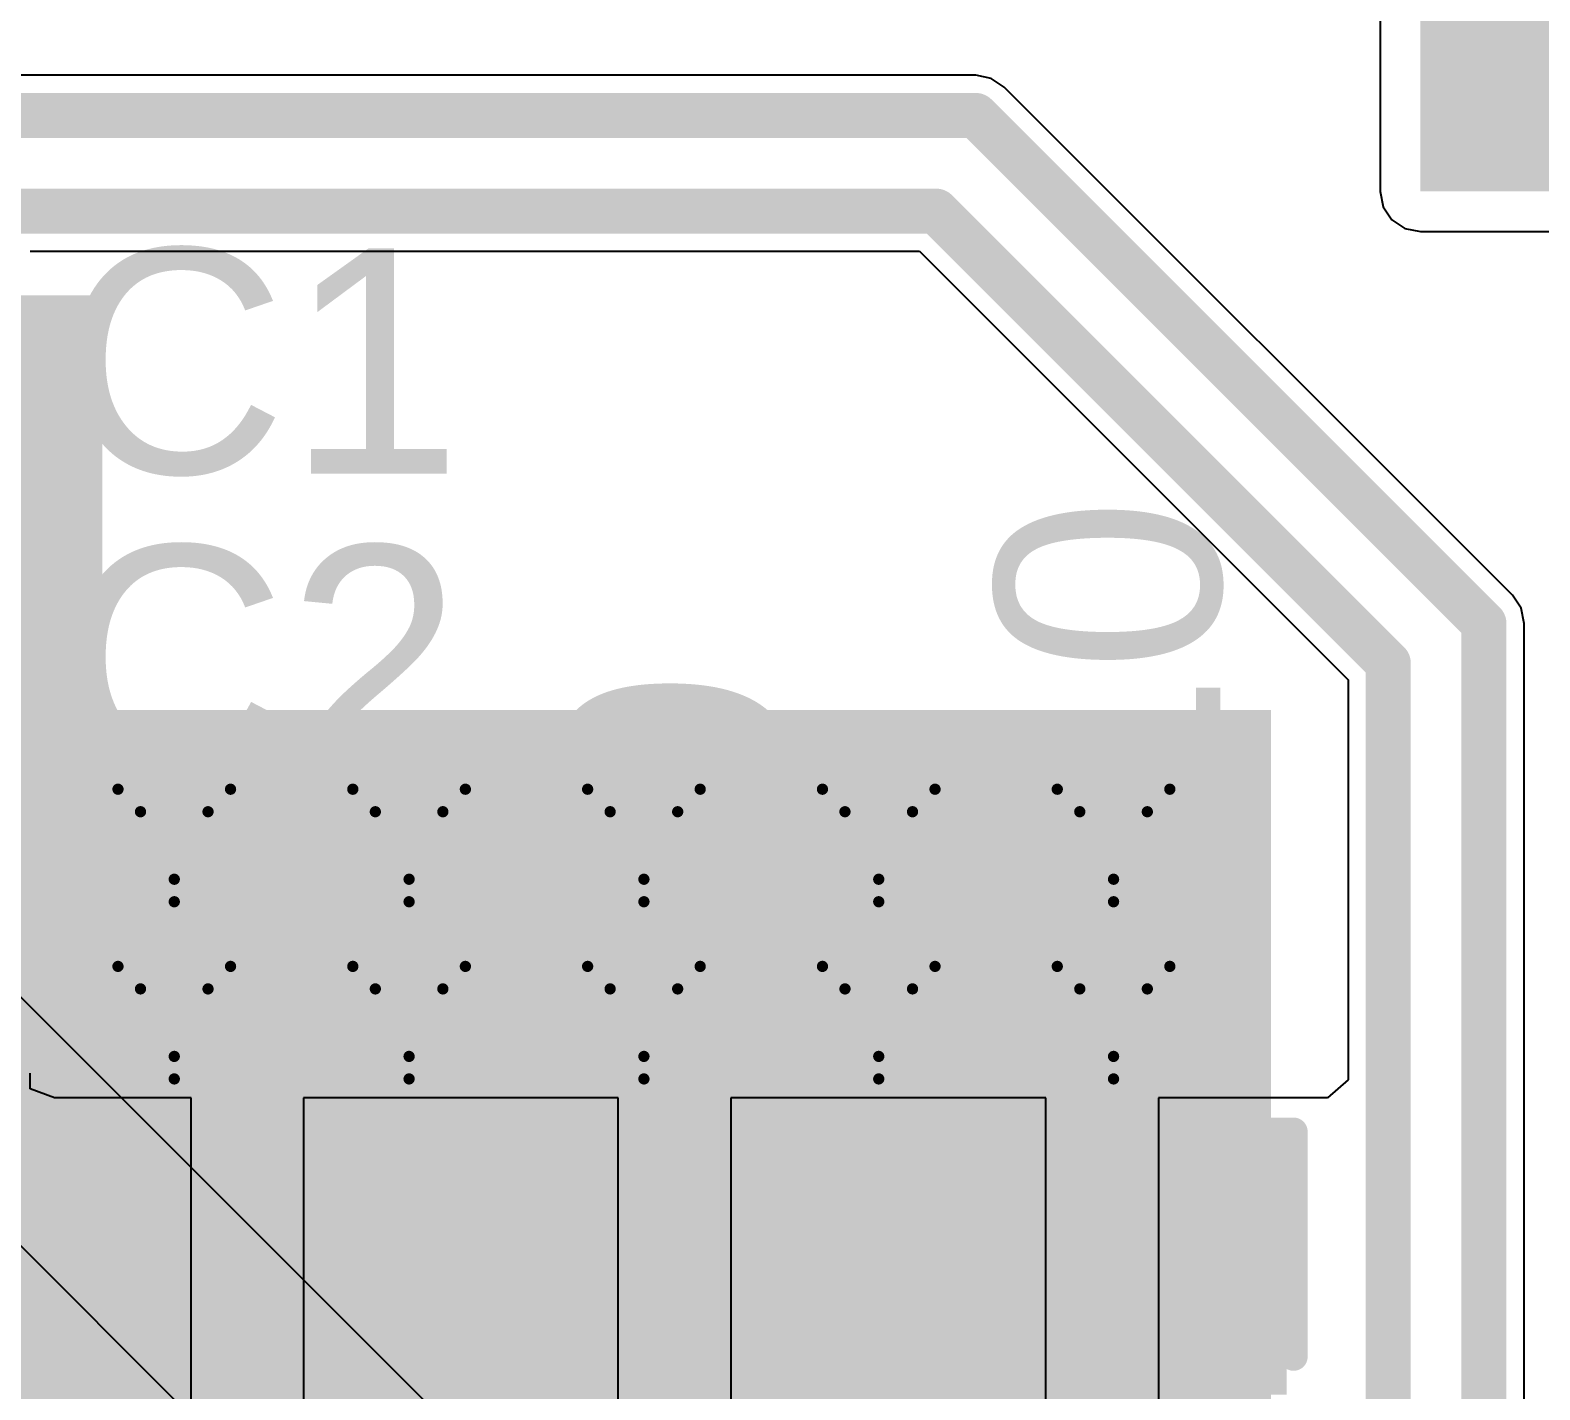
# Model space of a CAD drawing. Header units: millimetres. Extents: x -6 to 194, y -120 to 229.
# Drawn here: x 32.56 to 39.38, y 23.55 to 29.68 of the extents above; entities that cross this region are included whole.
import ezdxf

# ---------------------------------------------------------------- set-up
doc = ezdxf.new("R2010")
doc.units = ezdxf.units.MM
for name, color, linetype in [('BottomLayer', 5, 'Continuous'), ('BottomSolder', 6, 'Continuous'), ('DrillDrawing', 1, 'Continuous'), ('TopLayer', 1, 'Continuous'), ('TopOverlay', 2, 'Continuous'), ('TopPaste', 8, 'Continuous'), ('TopSolder', 216, 'Continuous'), ('ViaHoleLayer', 16, 'Continuous')]:
    doc.layers.add(name, color=color, linetype=linetype)
doc.styles.add('Arial', font='', dxfattribs={"height": 0.2})
doc.styles.get('Arial').set_extended_font_data('Arial')

# ---------------------------------------------------------------- blocks, each defined once
blk = doc.blocks.new('C___0805_66')
at = {"layer": 'TopLayer'}
for points in [[(-1.524, 0.762), (-0.508, 0.762), (-0.508, -0.762), (-1.524, -0.762)], [(0.508, 0.762), (1.524, 0.762), (1.524, -0.762), (0.508, -0.762)]]:
    blk.add_hatch(color=1, dxfattribs=at).paths.add_polyline_path(points)
at = {"layer": 'TopPaste'}
for points in [[(-1.524, 0.762), (-0.508, 0.762), (-0.508, -0.762), (-1.524, -0.762)], [(0.508, 0.762), (1.524, 0.762), (1.524, -0.762), (0.508, -0.762)]]:
    blk.add_hatch(color=8, dxfattribs=at).paths.add_polyline_path(points)
at = {"layer": 'TopSolder'}
for points in [[(-1.594, 0.832), (-0.438, 0.832), (-0.438, -0.832), (-1.594, -0.832)], [(0.438, 0.832), (1.594, 0.832), (1.594, -0.832), (0.438, -0.832)]]:
    blk.add_hatch(color=216, dxfattribs=at).paths.add_polyline_path(points)
at = {"layer": 'TopOverlay', "const_width": 0.127}
for points in [[(-1.6256, -0.8636), (-1.6256, 0.8636)], [(-0.6096, 0.8636), (-1.6256, 0.8636)], [(1.6256, 0.8636), (0.6096, 0.8636)], [(1.6256, -0.8636), (1.6256, 0.8636)], [(-0.6096, -0.8636), (-1.6256, -0.8636)], [(1.6256, -0.8636), (0.6096, -0.8636)]]:
    blk.add_lwpolyline(points, dxfattribs=at)
at = {"layer": 'TopOverlay', "const_width": 0.0635}
for points in [[(-1.6574, 0.8636, 1), (-1.5938, 0.8636, 1)], [(-1.6574, 0.8636, 1), (-1.5938, 0.8636, 1)], [(-0.6413, 0.8636, 1), (-0.5778, 0.8636, 1)], [(0.5778, 0.8636, 1), (0.6413, 0.8636, 1)], [(1.5938, 0.8636, 1), (1.6574, 0.8636, 1)], [(1.5938, 0.8636, 1), (1.6574, 0.8636, 1)], [(-1.6574, -0.8636, 1), (-1.5938, -0.8636, 1)], [(-1.6574, -0.8636, 1), (-1.5938, -0.8636, 1)], [(-0.6413, -0.8636, 1), (-0.5778, -0.8636, 1)], [(0.5778, -0.8636, 1), (0.6413, -0.8636, 1)], [(1.5938, -0.8636, 1), (1.6574, -0.8636, 1)], [(1.5938, -0.8636, 1), (1.6574, -0.8636, 1)]]:
    blk.add_lwpolyline(points, format="xyb", close=True, dxfattribs=at)
blk = doc.blocks.new('C___0805_67')
at = {"layer": 'TopLayer'}
for points in [[(-1.524, 0.762), (-0.508, 0.762), (-0.508, -0.762), (-1.524, -0.762)], [(0.508, 0.762), (1.524, 0.762), (1.524, -0.762), (0.508, -0.762)]]:
    blk.add_hatch(color=1, dxfattribs=at).paths.add_polyline_path(points)
at = {"layer": 'TopPaste'}
for points in [[(-1.524, 0.762), (-0.508, 0.762), (-0.508, -0.762), (-1.524, -0.762)], [(0.508, 0.762), (1.524, 0.762), (1.524, -0.762), (0.508, -0.762)]]:
    blk.add_hatch(color=8, dxfattribs=at).paths.add_polyline_path(points)
at = {"layer": 'TopSolder'}
for points in [[(-1.594, 0.832), (-0.438, 0.832), (-0.438, -0.832), (-1.594, -0.832)], [(0.438, 0.832), (1.594, 0.832), (1.594, -0.832), (0.438, -0.832)]]:
    blk.add_hatch(color=216, dxfattribs=at).paths.add_polyline_path(points)
at = {"layer": 'TopOverlay', "const_width": 0.127}
for points in [[(-1.6256, -0.8636), (-1.6256, 0.8636)], [(-0.6096, 0.8636), (-1.6256, 0.8636)], [(1.6256, 0.8636), (0.6096, 0.8636)], [(1.6256, -0.8636), (1.6256, 0.8636)], [(-0.6096, -0.8636), (-1.6256, -0.8636)], [(1.6256, -0.8636), (0.6096, -0.8636)]]:
    blk.add_lwpolyline(points, dxfattribs=at)
at = {"layer": 'TopOverlay', "const_width": 0.0635}
for points in [[(-1.6574, 0.8636, 1), (-1.5938, 0.8636, 1)], [(-1.6574, 0.8636, 1), (-1.5938, 0.8636, 1)], [(-0.6413, 0.8636, 1), (-0.5778, 0.8636, 1)], [(0.5778, 0.8636, 1), (0.6413, 0.8636, 1)], [(1.5938, 0.8636, 1), (1.6574, 0.8636, 1)], [(1.5938, 0.8636, 1), (1.6574, 0.8636, 1)], [(-1.6574, -0.8636, 1), (-1.5938, -0.8636, 1)], [(-1.6574, -0.8636, 1), (-1.5938, -0.8636, 1)], [(-0.6413, -0.8636, 1), (-0.5778, -0.8636, 1)], [(0.5778, -0.8636, 1), (0.6413, -0.8636, 1)], [(1.5938, -0.8636, 1), (1.6574, -0.8636, 1)], [(1.5938, -0.8636, 1), (1.6574, -0.8636, 1)]]:
    blk.add_lwpolyline(points, format="xyb", close=True, dxfattribs=at)
blk = doc.blocks.new('C___0805_68')
at = {"layer": 'TopLayer'}
for points in [[(-1.524, 0.762), (-0.508, 0.762), (-0.508, -0.762), (-1.524, -0.762)], [(0.508, 0.762), (1.524, 0.762), (1.524, -0.762), (0.508, -0.762)]]:
    blk.add_hatch(color=1, dxfattribs=at).paths.add_polyline_path(points)
at = {"layer": 'TopPaste'}
for points in [[(-1.524, 0.762), (-0.508, 0.762), (-0.508, -0.762), (-1.524, -0.762)], [(0.508, 0.762), (1.524, 0.762), (1.524, -0.762), (0.508, -0.762)]]:
    blk.add_hatch(color=8, dxfattribs=at).paths.add_polyline_path(points)
at = {"layer": 'TopSolder'}
for points in [[(-1.594, 0.832), (-0.438, 0.832), (-0.438, -0.832), (-1.594, -0.832)], [(0.438, 0.832), (1.594, 0.832), (1.594, -0.832), (0.438, -0.832)]]:
    blk.add_hatch(color=216, dxfattribs=at).paths.add_polyline_path(points)
at = {"layer": 'TopOverlay', "const_width": 0.127}
for points in [[(-1.6256, -0.8636), (-1.6256, 0.8636)], [(-0.6096, 0.8636), (-1.6256, 0.8636)], [(1.6256, 0.8636), (0.6096, 0.8636)], [(1.6256, -0.8636), (1.6256, 0.8636)], [(-0.6096, -0.8636), (-1.6256, -0.8636)], [(1.6256, -0.8636), (0.6096, -0.8636)]]:
    blk.add_lwpolyline(points, dxfattribs=at)
at = {"layer": 'TopOverlay', "const_width": 0.0635}
for points in [[(-1.6574, 0.8636, 1), (-1.5938, 0.8636, 1)], [(-1.6574, 0.8636, 1), (-1.5938, 0.8636, 1)], [(-0.6413, 0.8636, 1), (-0.5778, 0.8636, 1)], [(0.5778, 0.8636, 1), (0.6413, 0.8636, 1)], [(1.5938, 0.8636, 1), (1.6574, 0.8636, 1)], [(1.5938, 0.8636, 1), (1.6574, 0.8636, 1)], [(-1.6574, -0.8636, 1), (-1.5938, -0.8636, 1)], [(-1.6574, -0.8636, 1), (-1.5938, -0.8636, 1)], [(-0.6413, -0.8636, 1), (-0.5778, -0.8636, 1)], [(0.5778, -0.8636, 1), (0.6413, -0.8636, 1)], [(1.5938, -0.8636, 1), (1.6574, -0.8636, 1)], [(1.5938, -0.8636, 1), (1.6574, -0.8636, 1)]]:
    blk.add_lwpolyline(points, format="xyb", close=True, dxfattribs=at)

msp = doc.modelspace()

# ---------------------------------------------------------------- hatches: boundary and pattern name
at = {"layer": 'BottomLayer'}
msp.add_hatch(color=5, dxfattribs=at).paths.add_polyline_path([(33.378, 24.7904), (37.846, 24.7904), (37.846, 26.416), (33.378, 26.416)])
h = msp.add_hatch(color=5, dxfattribs=at)
edge = h.paths.add_edge_path()
edge.add_arc((33.213, 26.003), 0.3, 0, 360)
h = msp.add_hatch(color=5, dxfattribs=at)
edge = h.paths.add_edge_path()
edge.add_arc((34.2728, 26.003), 0.3, 0, 360)
h = msp.add_hatch(color=5, dxfattribs=at)
edge = h.paths.add_edge_path()
edge.add_arc((35.3325, 26.003), 0.3, 0, 360)
h = msp.add_hatch(color=5, dxfattribs=at)
edge = h.paths.add_edge_path()
edge.add_arc((36.3923, 26.003), 0.3, 0, 360)
h = msp.add_hatch(color=5, dxfattribs=at)
edge = h.paths.add_edge_path()
edge.add_arc((37.452, 26.003), 0.3, 0, 360)
h = msp.add_hatch(color=5, dxfattribs=at)
edge = h.paths.add_edge_path()
edge.add_arc((33.213, 25.2031), 0.3, 0, 360)
h = msp.add_hatch(color=5, dxfattribs=at)
edge = h.paths.add_edge_path()
edge.add_arc((34.2728, 25.2031), 0.3, 0, 360)
h = msp.add_hatch(color=5, dxfattribs=at)
edge = h.paths.add_edge_path()
edge.add_arc((35.3325, 25.2031), 0.3, 0, 360)
h = msp.add_hatch(color=5, dxfattribs=at)
edge = h.paths.add_edge_path()
edge.add_arc((36.3923, 25.2031), 0.3, 0, 360)
h = msp.add_hatch(color=5, dxfattribs=at)
edge = h.paths.add_edge_path()
edge.add_arc((37.452, 25.2031), 0.3, 0, 360)
at = {"layer": 'BottomSolder'}
h = msp.add_hatch(color=6, dxfattribs=at)
edge = h.paths.add_edge_path()
edge.add_arc((33.213, 26.003), 0.4016, 0, 360)
h = msp.add_hatch(color=6, dxfattribs=at)
edge = h.paths.add_edge_path()
edge.add_arc((34.2728, 26.003), 0.4016, 0, 360)
h = msp.add_hatch(color=6, dxfattribs=at)
edge = h.paths.add_edge_path()
edge.add_arc((35.3325, 26.003), 0.4016, 0, 360)
h = msp.add_hatch(color=6, dxfattribs=at)
edge = h.paths.add_edge_path()
edge.add_arc((36.3923, 26.003), 0.4016, 0, 360)
h = msp.add_hatch(color=6, dxfattribs=at)
edge = h.paths.add_edge_path()
edge.add_arc((37.452, 26.003), 0.4016, 0, 360)
h = msp.add_hatch(color=6, dxfattribs=at)
edge = h.paths.add_edge_path()
edge.add_arc((33.213, 25.2031), 0.4016, 0, 360)
h = msp.add_hatch(color=6, dxfattribs=at)
edge = h.paths.add_edge_path()
edge.add_arc((34.2728, 25.2031), 0.4016, 0, 360)
h = msp.add_hatch(color=6, dxfattribs=at)
edge = h.paths.add_edge_path()
edge.add_arc((35.3325, 25.2031), 0.4016, 0, 360)
h = msp.add_hatch(color=6, dxfattribs=at)
edge = h.paths.add_edge_path()
edge.add_arc((36.3923, 25.2031), 0.4016, 0, 360)
h = msp.add_hatch(color=6, dxfattribs=at)
edge = h.paths.add_edge_path()
edge.add_arc((37.452, 25.2031), 0.4016, 0, 360)
at = {"layer": 'TopLayer'}
for points in [[(38.8366, 28.956), (54.4322, 28.956), (54.4322, 35.1536), (38.8366, 35.1536)], [(31.5468, 25.1587), (32.8886, 25.1587), (32.8886, 28.4861), (31.5468, 28.4861)], [(31.8277, 23.0911), (32.8886, 23.0911), (32.8886, 28.4861), (31.8277, 28.4861)], [(31.9399, 23.0854), (38.1629, 23.0854), (38.1629, 26.6151), (31.9399, 26.6151)]]:
    msp.add_hatch(color=1, dxfattribs=at).paths.add_polyline_path(points)
h = msp.add_hatch(color=1, dxfattribs=at)
edge = h.paths.add_edge_path()
edge.add_arc((33.213, 26.003), 0.3, 0, 360)
h = msp.add_hatch(color=1, dxfattribs=at)
edge = h.paths.add_edge_path()
edge.add_arc((34.2728, 26.003), 0.3, 0, 360)
h = msp.add_hatch(color=1, dxfattribs=at)
edge = h.paths.add_edge_path()
edge.add_arc((35.3325, 26.003), 0.3, 0, 360)
h = msp.add_hatch(color=1, dxfattribs=at)
edge = h.paths.add_edge_path()
edge.add_arc((36.3923, 26.003), 0.3, 0, 360)
h = msp.add_hatch(color=1, dxfattribs=at)
edge = h.paths.add_edge_path()
edge.add_arc((37.452, 26.003), 0.3, 0, 360)
h = msp.add_hatch(color=1, dxfattribs=at)
edge = h.paths.add_edge_path()
edge.add_arc((33.213, 25.2031), 0.3, 0, 360)
h = msp.add_hatch(color=1, dxfattribs=at)
edge = h.paths.add_edge_path()
edge.add_arc((34.2728, 25.2031), 0.3, 0, 360)
h = msp.add_hatch(color=1, dxfattribs=at)
edge = h.paths.add_edge_path()
edge.add_arc((35.3325, 25.2031), 0.3, 0, 360)
h = msp.add_hatch(color=1, dxfattribs=at)
edge = h.paths.add_edge_path()
edge.add_arc((36.3923, 25.2031), 0.3, 0, 360)
h = msp.add_hatch(color=1, dxfattribs=at)
edge = h.paths.add_edge_path()
edge.add_arc((37.452, 25.2031), 0.3, 0, 360)
at = {"layer": 'TopSolder'}
h = msp.add_hatch(color=216, dxfattribs=at)
edge = h.paths.add_edge_path()
edge.add_arc((33.213, 26.003), 0.4016, 0, 360)
h = msp.add_hatch(color=216, dxfattribs=at)
edge = h.paths.add_edge_path()
edge.add_arc((34.2728, 26.003), 0.4016, 0, 360)
h = msp.add_hatch(color=216, dxfattribs=at)
edge = h.paths.add_edge_path()
edge.add_arc((35.3325, 26.003), 0.4016, 0, 360)
h = msp.add_hatch(color=216, dxfattribs=at)
edge = h.paths.add_edge_path()
edge.add_arc((36.3923, 26.003), 0.4016, 0, 360)
h = msp.add_hatch(color=216, dxfattribs=at)
edge = h.paths.add_edge_path()
edge.add_arc((37.452, 26.003), 0.4016, 0, 360)
h = msp.add_hatch(color=216, dxfattribs=at)
edge = h.paths.add_edge_path()
edge.add_arc((33.213, 25.2031), 0.4016, 0, 360)
h = msp.add_hatch(color=216, dxfattribs=at)
edge = h.paths.add_edge_path()
edge.add_arc((34.2728, 25.2031), 0.4016, 0, 360)
h = msp.add_hatch(color=216, dxfattribs=at)
edge = h.paths.add_edge_path()
edge.add_arc((35.3325, 25.2031), 0.4016, 0, 360)
h = msp.add_hatch(color=216, dxfattribs=at)
edge = h.paths.add_edge_path()
edge.add_arc((36.3923, 25.2031), 0.4016, 0, 360)
h = msp.add_hatch(color=216, dxfattribs=at)
edge = h.paths.add_edge_path()
edge.add_arc((37.452, 25.2031), 0.4016, 0, 360)
at = {"layer": 'ViaHoleLayer'}
h = msp.add_hatch(color=16, dxfattribs=at)
edge = h.paths.add_edge_path()
edge.add_arc((33.213, 26.003), 0.15, 0, 360)
h = msp.add_hatch(color=16, dxfattribs=at)
edge = h.paths.add_edge_path()
edge.add_arc((34.2728, 26.003), 0.15, 0, 360)
h = msp.add_hatch(color=16, dxfattribs=at)
edge = h.paths.add_edge_path()
edge.add_arc((35.3325, 26.003), 0.15, 0, 360)
h = msp.add_hatch(color=16, dxfattribs=at)
edge = h.paths.add_edge_path()
edge.add_arc((36.3923, 26.003), 0.15, 0, 360)
h = msp.add_hatch(color=16, dxfattribs=at)
edge = h.paths.add_edge_path()
edge.add_arc((37.452, 26.003), 0.15, 0, 360)
h = msp.add_hatch(color=16, dxfattribs=at)
edge = h.paths.add_edge_path()
edge.add_arc((33.213, 25.2031), 0.15, 0, 360)
h = msp.add_hatch(color=16, dxfattribs=at)
edge = h.paths.add_edge_path()
edge.add_arc((34.2728, 25.2031), 0.15, 0, 360)
h = msp.add_hatch(color=16, dxfattribs=at)
edge = h.paths.add_edge_path()
edge.add_arc((35.3325, 25.2031), 0.15, 0, 360)
h = msp.add_hatch(color=16, dxfattribs=at)
edge = h.paths.add_edge_path()
edge.add_arc((36.3923, 25.2031), 0.15, 0, 360)
h = msp.add_hatch(color=16, dxfattribs=at)
edge = h.paths.add_edge_path()
edge.add_arc((37.452, 25.2031), 0.15, 0, 360)

# ---------------------------------------------------------------- linework, layer by layer
at = {"layer": 'BottomLayer'}
for p, q in [((36.3971, 21.4411), (32.0707, 25.7675)), ((31.6885, 25.0262), (36.015, 20.6998))]:
    msp.add_line(p, q, dxfattribs=at)
at = {"layer": 'BottomLayer', "const_width": 0.2032}
for points in [[(31.9425, 25.6393), (36.322, 21.2598)], [(31.7636, 25.2075), (36.1431, 20.828)]]:
    msp.add_lwpolyline(points, dxfattribs=at)
at = {"layer": 'DrillDrawing', "const_width": 0.0508}
for points in [[(32.959, 26.257), (33.467, 26.257)], [(32.959, 26.257), (33.213, 25.749)], [(33.213, 25.749), (33.467, 26.257)], [(34.0188, 26.257), (34.5268, 26.257)], [(34.0188, 26.257), (34.2728, 25.749)], [(34.2728, 25.749), (34.5268, 26.257)], [(35.0785, 26.257), (35.5865, 26.257)], [(35.0785, 26.257), (35.3325, 25.749)], [(35.3325, 25.749), (35.5865, 26.257)], [(36.1383, 26.257), (36.6463, 26.257)], [(36.1383, 26.257), (36.3923, 25.749)], [(36.3923, 25.749), (36.6463, 26.257)], [(37.198, 26.257), (37.706, 26.257)], [(37.198, 26.257), (37.452, 25.749)], [(37.452, 25.749), (37.706, 26.257)], [(33.0606, 26.1554), (33.3654, 26.1554)], [(33.0606, 26.1554), (33.213, 25.8506)], [(33.213, 25.8506), (33.3654, 26.1554)], [(34.1204, 26.1554), (34.4252, 26.1554)], [(34.1204, 26.1554), (34.2728, 25.8506)], [(34.2728, 25.8506), (34.4252, 26.1554)], [(35.1801, 26.1554), (35.4849, 26.1554)], [(35.1801, 26.1554), (35.3325, 25.8506)], [(35.3325, 25.8506), (35.4849, 26.1554)], [(36.2399, 26.1554), (36.5447, 26.1554)], [(36.2399, 26.1554), (36.3923, 25.8506)], [(36.3923, 25.8506), (36.5447, 26.1554)], [(37.2996, 26.1554), (37.6044, 26.1554)], [(37.2996, 26.1554), (37.452, 25.8506)], [(37.452, 25.8506), (37.6044, 26.1554)], [(32.959, 25.4571), (33.467, 25.4571)], [(32.959, 25.4571), (33.213, 24.9491)], [(33.213, 24.9491), (33.467, 25.4571)], [(34.0188, 25.4571), (34.5268, 25.4571)], [(34.0188, 25.4571), (34.2728, 24.9491)], [(34.2728, 24.9491), (34.5268, 25.4571)], [(35.0785, 25.4571), (35.5865, 25.4571)], [(35.0785, 25.4571), (35.3325, 24.9491)], [(35.3325, 24.9491), (35.5865, 25.4571)], [(36.1383, 25.4571), (36.6463, 25.4571)], [(36.1383, 25.4571), (36.3923, 24.9491)], [(36.3923, 24.9491), (36.6463, 25.4571)], [(37.198, 25.4571), (37.706, 25.4571)], [(37.198, 25.4571), (37.452, 24.9491)], [(37.452, 24.9491), (37.706, 25.4571)], [(33.0606, 25.3555), (33.3654, 25.3555)], [(33.0606, 25.3555), (33.213, 25.0507)], [(33.213, 25.0507), (33.3654, 25.3555)], [(34.1204, 25.3555), (34.4252, 25.3555)], [(34.1204, 25.3555), (34.2728, 25.0507)], [(34.2728, 25.0507), (34.4252, 25.3555)], [(35.1801, 25.3555), (35.4849, 25.3555)], [(35.1801, 25.3555), (35.3325, 25.0507)], [(35.3325, 25.0507), (35.4849, 25.3555)], [(36.2399, 25.3555), (36.5447, 25.3555)], [(36.2399, 25.3555), (36.3923, 25.0507)], [(36.3923, 25.0507), (36.5447, 25.3555)], [(37.2996, 25.3555), (37.6044, 25.3555)], [(37.2996, 25.3555), (37.452, 25.0507)], [(37.452, 25.0507), (37.6044, 25.3555)]]:
    msp.add_lwpolyline(points, dxfattribs=at)
at = {"layer": 'DrillDrawing', "const_width": 0.0254}
for points in [[(32.9463, 26.257, 1), (32.9717, 26.257, 1)], [(32.9463, 26.257, 1), (32.9717, 26.257, 1)], [(33.4543, 26.257, 1), (33.4797, 26.257, 1)], [(33.4543, 26.257, 1), (33.4797, 26.257, 1)], [(34.0061, 26.257, 1), (34.0315, 26.257, 1)], [(34.0061, 26.257, 1), (34.0315, 26.257, 1)], [(34.5141, 26.257, 1), (34.5395, 26.257, 1)], [(34.5141, 26.257, 1), (34.5395, 26.257, 1)], [(35.0658, 26.257, 1), (35.0912, 26.257, 1)], [(35.0658, 26.257, 1), (35.0912, 26.257, 1)], [(35.5738, 26.257, 1), (35.5992, 26.257, 1)], [(35.5738, 26.257, 1), (35.5992, 26.257, 1)], [(36.1256, 26.257, 1), (36.151, 26.257, 1)], [(36.1256, 26.257, 1), (36.151, 26.257, 1)], [(36.6336, 26.257, 1), (36.659, 26.257, 1)], [(36.6336, 26.257, 1), (36.659, 26.257, 1)], [(37.1853, 26.257, 1), (37.2107, 26.257, 1)], [(37.1853, 26.257, 1), (37.2107, 26.257, 1)], [(37.6933, 26.257, 1), (37.7187, 26.257, 1)], [(37.6933, 26.257, 1), (37.7187, 26.257, 1)], [(33.0479, 26.1554, 1), (33.0733, 26.1554, 1)], [(33.0479, 26.1554, 1), (33.0733, 26.1554, 1)], [(33.3527, 26.1554, 1), (33.3781, 26.1554, 1)], [(33.3527, 26.1554, 1), (33.3781, 26.1554, 1)], [(34.1077, 26.1554, 1), (34.1331, 26.1554, 1)], [(34.1077, 26.1554, 1), (34.1331, 26.1554, 1)], [(34.4125, 26.1554, 1), (34.4379, 26.1554, 1)], [(34.4125, 26.1554, 1), (34.4379, 26.1554, 1)], [(35.1674, 26.1554, 1), (35.1928, 26.1554, 1)], [(35.1674, 26.1554, 1), (35.1928, 26.1554, 1)], [(35.4722, 26.1554, 1), (35.4976, 26.1554, 1)], [(35.4722, 26.1554, 1), (35.4976, 26.1554, 1)], [(36.2272, 26.1554, 1), (36.2526, 26.1554, 1)], [(36.2272, 26.1554, 1), (36.2526, 26.1554, 1)], [(36.532, 26.1554, 1), (36.5574, 26.1554, 1)], [(36.532, 26.1554, 1), (36.5574, 26.1554, 1)], [(37.2869, 26.1554, 1), (37.3123, 26.1554, 1)], [(37.2869, 26.1554, 1), (37.3123, 26.1554, 1)], [(37.5917, 26.1554, 1), (37.6171, 26.1554, 1)], [(37.5917, 26.1554, 1), (37.6171, 26.1554, 1)], [(33.2003, 25.8506, 1), (33.2257, 25.8506, 1)], [(33.2003, 25.8506, 1), (33.2257, 25.8506, 1)], [(34.2601, 25.8506, 1), (34.2855, 25.8506, 1)], [(34.2601, 25.8506, 1), (34.2855, 25.8506, 1)], [(35.3198, 25.8506, 1), (35.3452, 25.8506, 1)], [(35.3198, 25.8506, 1), (35.3452, 25.8506, 1)], [(36.3796, 25.8506, 1), (36.405, 25.8506, 1)], [(36.3796, 25.8506, 1), (36.405, 25.8506, 1)], [(37.4393, 25.8506, 1), (37.4647, 25.8506, 1)], [(37.4393, 25.8506, 1), (37.4647, 25.8506, 1)], [(33.2003, 25.749, 1), (33.2257, 25.749, 1)], [(33.2003, 25.749, 1), (33.2257, 25.749, 1)], [(34.2601, 25.749, 1), (34.2855, 25.749, 1)], [(34.2601, 25.749, 1), (34.2855, 25.749, 1)], [(35.3198, 25.749, 1), (35.3452, 25.749, 1)], [(35.3198, 25.749, 1), (35.3452, 25.749, 1)], [(36.3796, 25.749, 1), (36.405, 25.749, 1)], [(36.3796, 25.749, 1), (36.405, 25.749, 1)], [(37.4393, 25.749, 1), (37.4647, 25.749, 1)], [(37.4393, 25.749, 1), (37.4647, 25.749, 1)], [(32.9463, 25.4571, 1), (32.9717, 25.4571, 1)], [(32.9463, 25.4571, 1), (32.9717, 25.4571, 1)], [(33.4543, 25.4571, 1), (33.4797, 25.4571, 1)], [(33.4543, 25.4571, 1), (33.4797, 25.4571, 1)], [(34.0061, 25.4571, 1), (34.0315, 25.4571, 1)], [(34.0061, 25.4571, 1), (34.0315, 25.4571, 1)], [(34.5141, 25.4571, 1), (34.5395, 25.4571, 1)], [(34.5141, 25.4571, 1), (34.5395, 25.4571, 1)], [(35.0658, 25.4571, 1), (35.0912, 25.4571, 1)], [(35.0658, 25.4571, 1), (35.0912, 25.4571, 1)], [(35.5738, 25.4571, 1), (35.5992, 25.4571, 1)], [(35.5738, 25.4571, 1), (35.5992, 25.4571, 1)], [(36.1256, 25.4571, 1), (36.151, 25.4571, 1)], [(36.1256, 25.4571, 1), (36.151, 25.4571, 1)], [(36.6336, 25.4571, 1), (36.659, 25.4571, 1)], [(36.6336, 25.4571, 1), (36.659, 25.4571, 1)], [(37.1853, 25.4571, 1), (37.2107, 25.4571, 1)], [(37.1853, 25.4571, 1), (37.2107, 25.4571, 1)], [(37.6933, 25.4571, 1), (37.7187, 25.4571, 1)], [(37.6933, 25.4571, 1), (37.7187, 25.4571, 1)], [(33.0479, 25.3555, 1), (33.0733, 25.3555, 1)], [(33.0479, 25.3555, 1), (33.0733, 25.3555, 1)], [(33.3527, 25.3555, 1), (33.3781, 25.3555, 1)], [(33.3527, 25.3555, 1), (33.3781, 25.3555, 1)], [(34.1077, 25.3555, 1), (34.1331, 25.3555, 1)], [(34.1077, 25.3555, 1), (34.1331, 25.3555, 1)], [(34.4125, 25.3555, 1), (34.4379, 25.3555, 1)], [(34.4125, 25.3555, 1), (34.4379, 25.3555, 1)], [(35.1674, 25.3555, 1), (35.1928, 25.3555, 1)], [(35.1674, 25.3555, 1), (35.1928, 25.3555, 1)], [(35.4722, 25.3555, 1), (35.4976, 25.3555, 1)], [(35.4722, 25.3555, 1), (35.4976, 25.3555, 1)], [(36.2272, 25.3555, 1), (36.2526, 25.3555, 1)], [(36.2272, 25.3555, 1), (36.2526, 25.3555, 1)], [(36.532, 25.3555, 1), (36.5574, 25.3555, 1)], [(36.532, 25.3555, 1), (36.5574, 25.3555, 1)], [(37.2869, 25.3555, 1), (37.3123, 25.3555, 1)], [(37.2869, 25.3555, 1), (37.3123, 25.3555, 1)], [(37.5917, 25.3555, 1), (37.6171, 25.3555, 1)], [(37.5917, 25.3555, 1), (37.6171, 25.3555, 1)], [(33.2003, 25.0507, 1), (33.2257, 25.0507, 1)], [(33.2003, 25.0507, 1), (33.2257, 25.0507, 1)], [(34.2601, 25.0507, 1), (34.2855, 25.0507, 1)], [(34.2601, 25.0507, 1), (34.2855, 25.0507, 1)], [(35.3198, 25.0507, 1), (35.3452, 25.0507, 1)], [(35.3198, 25.0507, 1), (35.3452, 25.0507, 1)], [(36.3796, 25.0507, 1), (36.405, 25.0507, 1)], [(36.3796, 25.0507, 1), (36.405, 25.0507, 1)], [(37.4393, 25.0507, 1), (37.4647, 25.0507, 1)], [(37.4393, 25.0507, 1), (37.4647, 25.0507, 1)], [(33.2003, 24.9491, 1), (33.2257, 24.9491, 1)], [(33.2003, 24.9491, 1), (33.2257, 24.9491, 1)], [(34.2601, 24.9491, 1), (34.2855, 24.9491, 1)], [(34.2601, 24.9491, 1), (34.2855, 24.9491, 1)], [(35.3198, 24.9491, 1), (35.3452, 24.9491, 1)], [(35.3198, 24.9491, 1), (35.3452, 24.9491, 1)], [(36.3796, 24.9491, 1), (36.405, 24.9491, 1)], [(36.3796, 24.9491, 1), (36.405, 24.9491, 1)], [(37.4393, 24.9491, 1), (37.4647, 24.9491, 1)], [(37.4393, 24.9491, 1), (37.4647, 24.9491, 1)]]:
    msp.add_lwpolyline(points, format="xyb", close=True, dxfattribs=at)
at = {"layer": 'TopLayer'}
for p, q in [((38.6553, 32.3579), (38.6553, 28.956)), ((36.8298, 29.4802), (25.1879, 29.4802)), ((36.8992, 29.4664), (36.8298, 29.4802)), ((36.958, 29.4271), (36.8992, 29.4664)), ((39.2517, 27.1334), (36.958, 29.4271)), ((38.6553, 28.956), (38.6691, 28.8866)), ((38.6691, 28.8866), (38.7084, 28.8278)), ((38.7084, 28.8278), (38.7672, 28.7885)), ((38.7672, 28.7885), (38.8366, 28.7747)), ((38.8366, 28.7747), (54.4322, 28.7747)), ((32.5628, 28.6858), (36.5759, 28.6858)), ((36.5759, 28.6858), (38.5104, 26.7513)), ((39.291, 27.0746), (39.2517, 27.1334)), ((39.3048, 27.0052), (39.291, 27.0746)), ((39.3048, 22.5591), (39.3048, 27.0052)), ((38.5104, 26.7513), (38.5104, 24.9443)), ((32.5628, 24.9047), (32.5628, 24.9755)), ((38.5104, 24.9443), (38.4169, 24.8634)), ((32.6727, 24.8634), (32.5628, 24.9047)), ((33.2889, 24.8634), (32.6727, 24.8634)), ((33.2889, 24.1014), (33.2889, 24.8634)), ((35.2165, 24.8634), (33.7969, 24.8634)), ((33.7969, 24.8634), (33.7969, 24.1014)), ((35.2165, 24.1014), (35.2165, 24.8634)), ((37.1469, 24.8634), (35.7245, 24.8634)), ((35.7245, 24.8634), (35.7245, 24.1014)), ((37.1469, 24.1014), (37.1469, 24.8634)), ((38.4169, 24.8634), (37.6549, 24.8634)), ((37.6549, 24.8634), (37.6549, 24.1014)), ((33.2889, 23.3394), (33.2889, 24.1014)), ((33.7969, 24.1014), (33.7969, 23.3394)), ((35.2165, 23.3394), (35.2165, 24.1014)), ((35.7245, 24.1014), (35.7245, 23.3394)), ((37.1469, 23.3394), (37.1469, 24.1014)), ((37.6549, 24.1014), (37.6549, 23.3394))]:
    msp.add_line(p, q, dxfattribs=at)
at = {"layer": 'TopLayer', "const_width": 0.2032}
for points in [[(25.1879, 29.2989), (36.8298, 29.2989)], [(36.8298, 29.2989), (39.1235, 27.0052)], [(25.3668, 28.8671), (36.651, 28.8671)], [(36.651, 28.8671), (38.6917, 26.8264)], [(39.1235, 22.484), (39.1235, 27.0052)], [(38.6917, 22.3051), (38.6917, 26.8264)]]:
    msp.add_lwpolyline(points, dxfattribs=at)
at = {"layer": 'TopLayer', "const_width": 0.1016}
for points in [[(36.779, 29.2989, 1), (36.8806, 29.2989, 1)], [(36.779, 29.2989, 1), (36.8806, 29.2989, 1)], [(36.6002, 28.8671, 1), (36.7018, 28.8671, 1)], [(36.6002, 28.8671, 1), (36.7018, 28.8671, 1)], [(39.0727, 27.0052, 1), (39.1743, 27.0052, 1)], [(39.0727, 27.0052, 1), (39.1743, 27.0052, 1)], [(38.6409, 26.8264, 1), (38.7425, 26.8264, 1)], [(38.6409, 26.8264, 1), (38.7425, 26.8264, 1)]]:
    msp.add_lwpolyline(points, format="xyb", close=True, dxfattribs=at)

# ---------------------------------------------------------------- block references
at = {"rotation": 270}
for name, p in [('C___0805_68', (33.5429, 23.0854)), ('C___0805_67', (35.4705, 23.0854)), ('C___0805_66', (37.4009, 23.0854))]:
    msp.add_blockref(name, p, dxfattribs=at)

# ---------------------------------------------------------------- texts
at = {"layer": 'TopOverlay', "style": 'Arial'}
for s, p in [('C1', (32.6968, 27.6823)), ('C2', (32.6968, 26.3413)), ('C3', (32.6968, 24.9716))]:
    msp.add_text(s, height=1.016, dxfattribs=at).set_placement(p)
for s, p in [('C10', (37.9342, 24.9711)), ('C9', (35.9783, 24.9879))]:
    msp.add_text(s, height=1.016, rotation=90, dxfattribs=at).set_placement(p)

doc.saveas('drawing.dxf')
